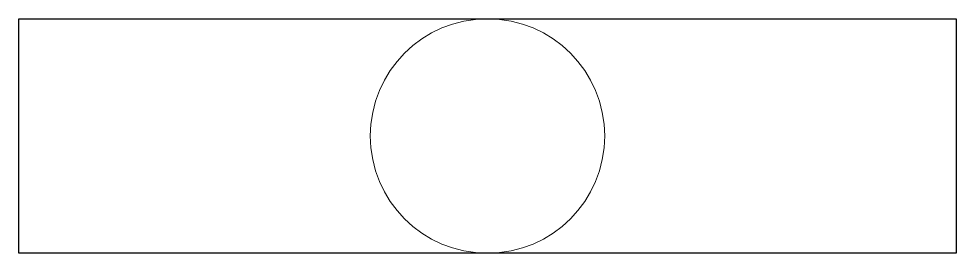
# Model space of a CAD drawing. Header units: inches. Extents: x 0 to 48, y 0 to 12.
import ezdxf

# ---------------------------------------------------------------- set-up
doc = ezdxf.new("R2010")
doc.units = ezdxf.units.IN
doc.header["$LTSCALE"] = 30
doc.header["$MEASUREMENT"] = 0
doc.layers.add('E-LITE-FIXT-EXST', color=4, linetype='Continuous', lineweight=15)

# ---------------------------------------------------------------- blocks, each defined once
blk = doc.blocks.new('J-B8')
blk.add_circle((24, 6), 6)
blk = doc.blocks.new('F-L8')
blk.add_lwpolyline([(48, 12), (48, 0), (0, 0), (0, 12)], close=True)

msp = doc.modelspace()

# ---------------------------------------------------------------- block references
msp.add_blockref('F-L8', (0, 0))
at = {"layer": 'E-LITE-FIXT-EXST'}
msp.add_blockref('J-B8', (0, 0), dxfattribs=at)

doc.saveas('drawing.dxf')
